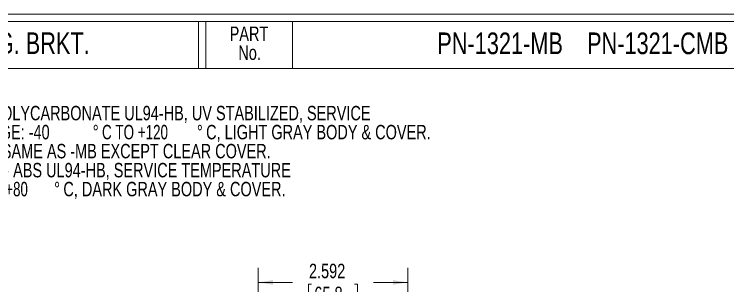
# Model space of a CAD drawing. Header units: inches. Extents: x 0.5 to 33.5, y 0.5 to 21.5.
# Drawn here: x 11.69 to 24.04, y 16.84 to 21.53 of the extents above; entities that cross this region are included whole.
import ezdxf

# ---------------------------------------------------------------- set-up
doc = ezdxf.new("R2010")
doc.units = ezdxf.units.IN
doc.header["$LTSCALE"] = 2
doc.header["$MEASUREMENT"] = 0
doc.styles.add('SLDTEXTSTYLE0', font='TXT', dxfattribs={"width": 0.75})
doc.styles.add('SLDTEXTSTYLE1', font='TXT', dxfattribs={"width": 0.694444})
doc.styles.add('SLDTEXTSTYLE2', font='TXT', dxfattribs={"width": 0.6875})
doc.dimstyles.new('SLDDIMSTYLE0', dxfattribs={"dimtxt": 0.25, "dimasz": 0.26, "dimexe": 0, "dimexo": 0.0625, "dimgap": 0.0625, "dimtad": 0, "dimtih": 1, "dimtoh": 1, "dimdec": 3, "dimrnd": 1e-09, "dimzin": 12, "dimdsep": 46, "dimtxsty": 'SLDTEXTSTYLE0', "dimsah": 1, "dimcen": 0.09, "dimadec": 0, "dimazin": 3, "dimtfac": 1, "dimtdec": 3, "dimtofl": 0, "dimtmove": 0, "dimatfit": 3, "dimfxl": 1, "dimfrac": 2, "dimtolj": 1, "dimtzin": 12, "dimarcsym": 0})

# ---------------------------------------------------------------- blocks, each defined once
blk = doc.blocks.new('SW_NOTE_1')
at = {"color": 0, "linetype": 'Continuous', "lineweight": 0, "char_height": 0.25, "attachment_point": 1}
for s, insert, style in [('MATERIAL & FINISH:', (0, 0.322), 'SLDTEXTSTYLE0'), ('(-MB SUFFIX PART NO.) POLYCARBONATE UL94-HB, UV STABILIZED, SERVICE', (0.188, -0.006), 'SLDTEXTSTYLE0'), ('TEMPERATURE RANGE: -40', (0.75, -0.335), 'SLDTEXTSTYLE0'), ('%%d', (4.855, -0.335), 'SLDTEXTSTYLE0'), ('C TO +120', (5.014, -0.335), 'SLDTEXTSTYLE1'), ('%%d', (6.657, -0.335), 'SLDTEXTSTYLE0'), ('C, LIGHT GRAY BODY & COVER.', (6.816, -0.335), 'SLDTEXTSTYLE0'), ('(-CMB SUFFIX PART NO.) SAME AS -MB EXCEPT CLEAR COVER.', (0.188, -0.664), 'SLDTEXTSTYLE0'), ('(-DGMB SUFFIX PART NO.) ABS UL94-HB, SERVICE TEMPERATURE', (0.188, -0.993), 'SLDTEXTSTYLE0'), ('RANGE: -40', (0.75, -1.321), 'SLDTEXTSTYLE0'), ('%%d', (2.569, -1.321), 'SLDTEXTSTYLE0'), ('C TO +80', (2.728, -1.321), 'SLDTEXTSTYLE2'), ('%%d', (4.186, -1.321), 'SLDTEXTSTYLE0'), ('C, DARK GRAY BODY & COVER.', (4.345, -1.321), 'SLDTEXTSTYLE0')]:
    blk.add_mtext(s, dxfattribs=dict(at, insert=insert, style=style))
blk = doc.blocks.new('SW_NOTE_4')
at = {"color": 0, "linetype": 'Continuous', "lineweight": 0, "char_height": 0.25, "attachment_point": 2, "style": 'SLDTEXTSTYLE0'}
for s, insert in [('PART', (0.379, 0.322)), ('No.', (0.39, -0.006))]:
    blk.add_mtext(s, dxfattribs=dict(at, insert=insert))
blk = doc.blocks.new('_D_25')
at = {"color": 7, "linetype": 'Continuous', "lineweight": 18}
for p, q in [((15.908, 14.768), (15.908, 17.143)), ((18.5, 14.768), (18.5, 17.143)), ((15.908, 16.893), (16.502, 16.893)), ((16.779, 16.864), (16.779, 16.527)), ((16.779, 16.864), (16.83, 16.864)), ((17.629, 16.864), (17.578, 16.864)), ((17.629, 16.864), (17.629, 16.527)), ((18.5, 16.893), (17.906, 16.893)), ((16.779, 16.527), (16.83, 16.527)), ((17.629, 16.527), (17.578, 16.527))]:
    blk.add_line(p, q, dxfattribs=at)
for points in [[(15.908, 16.893), (16.168, 16.853), (16.168, 16.933)], [(18.5, 16.893), (18.24, 16.933), (18.24, 16.853)]]:
    blk.add_solid(points, dxfattribs=at)
at = {"color": 7, "linetype": 'Continuous', "lineweight": 18, "char_height": 0.25, "attachment_point": 1, "style": 'SLDTEXTSTYLE0'}
for s, insert in [('2.592', (16.788, 17.216)), ('65.8', (16.881, 16.819))]:
    blk.add_mtext(s, dxfattribs=dict(at, insert=insert))

msp = doc.modelspace()

# ---------------------------------------------------------------- linework, layer by layer
at = {"color": 7, "linetype": 'Continuous', "lineweight": 18}
for p, q in [((0.5025, 21.5341), (33.5025, 21.5341)), ((0.6265, 21.4101), (33.3785, 21.4101)), ((14.8785, 20.5981), (14.8785, 21.4101)), ((15.0025, 20.5981), (15.0025, 21.4101)), ((16.5025, 20.5981), (16.5025, 21.4101)), ((0.6265, 20.5981), (33.3785, 20.5981))]:
    msp.add_line(p, q, dxfattribs=at)

# ---------------------------------------------------------------- block references
at = {"color": 7, "linetype": 'Continuous', "lineweight": 0}
for name, p in [('SW_NOTE_4', (15.3702, 21.0004)), ('SW_NOTE_1', (8.1918, 19.9544))]:
    msp.add_blockref(name, p, dxfattribs=at)

# ---------------------------------------------------------------- texts
at = {"color": 7, "linetype": 'Continuous', "lineweight": 0, "char_height": 0.375, "attachment_point": 2, "style": 'SLDTEXTSTYLE0'}
for s, insert in [('NEMA 4X PLASTIC BOX w/EXTERNAL MTG. BRKT.', (8.521, 21.2214)), ('PN-1321-MB    PN-1321-CMB    PN-1321-DGMB', (23.1053, 21.2186))]:
    msp.add_mtext(s, dxfattribs=dict(at, insert=insert))

# ---------------------------------------------------------------- dimensions: what is measured, and where the dimension line sits
at = {"color": 7, "linetype": 'Continuous', "lineweight": 18}
dim = msp.add_linear_dim(base=(18.5, 16.8934), p1=(15.908, 14.6677), p2=(18.5, 14.6677), dimstyle='SLDDIMSTYLE0', dxfattribs=at)
dim.commit()
dim.dimension.update_dxf_attribs({"geometry": '_D_25', "text_midpoint": (17.204, 16.8934), "dimtype": 160})

doc.saveas('drawing.dxf')
